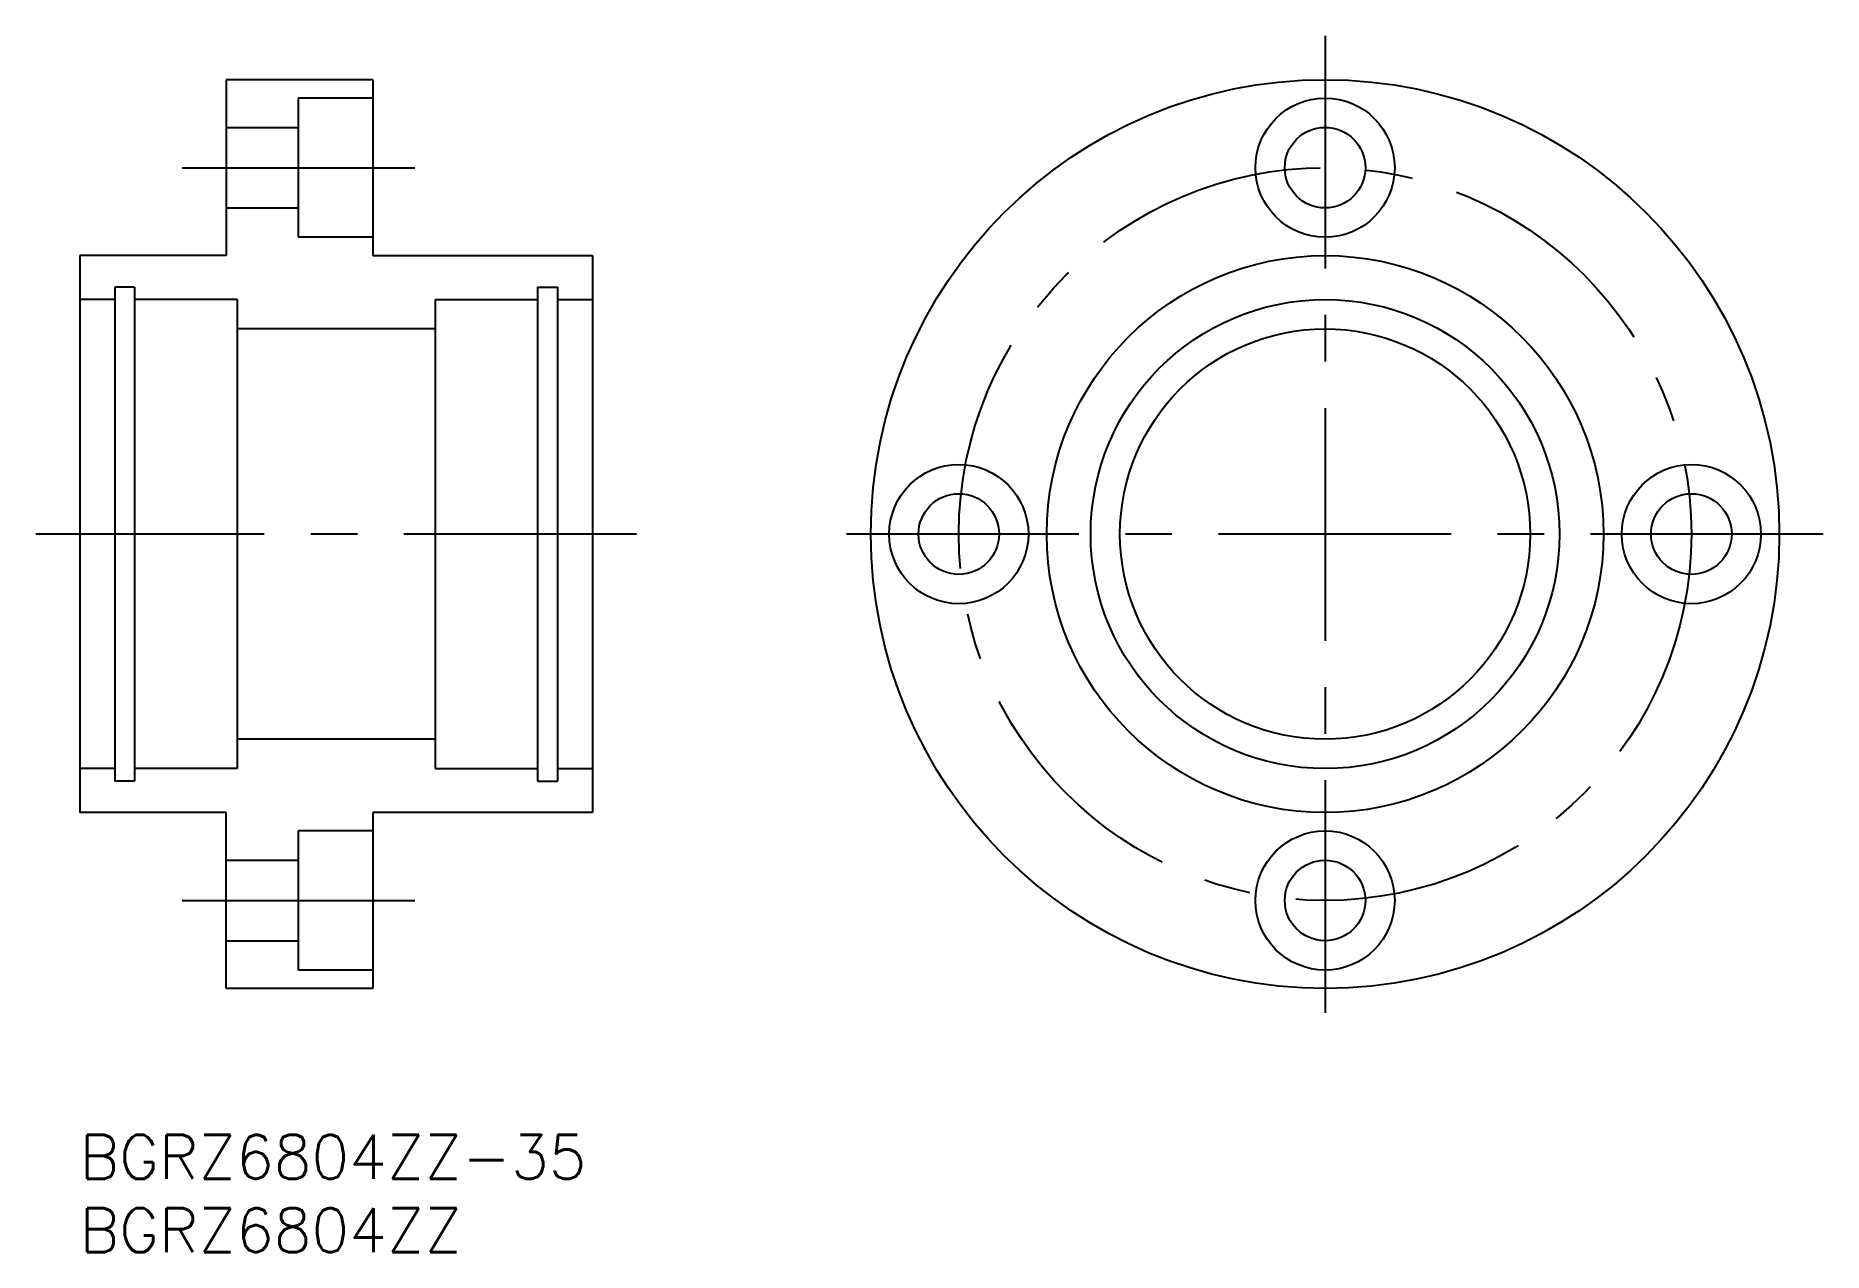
# Model space of a CAD drawing. Extents: x -3 to 119, y -8 to 75.
import ezdxf

# ---------------------------------------------------------------- set-up
doc = ezdxf.new("R2010")
doc.units = 0
doc.header["$LTSCALE"] = 0.5
doc.linetypes.add('CENTER', pattern=[50.8, 31.75, -6.35, 6.35, -6.35])
for name, color, linetype in [('MSM_CENTER', 1, 'CENTER'), ('MSM_CONTINUOUS', 7, 'CONTINUOUS'), ('MSM_PART_NUMBER', 7, 'CONTINUOUS')]:
    doc.layers.add(name, color=color, linetype=linetype)
doc.styles.get("Standard").update_dxf_attribs({"font": 'txt.shx', "height": 3, "bigfont": 'bigfont.shx'})

# ---------------------------------------------------------------- blocks, each defined once
blk = doc.blocks.new('*U2')
at = {"layer": 'MSM_PART_NUMBER'}
blk.add_text('BGRZ6804ZZ-35', height=3, dxfattribs=at).set_placement((0, -3))
blk = doc.blocks.new('*U3')
at = {"layer": 'MSM_PART_NUMBER'}
blk.add_text('BGRZ6804ZZ', height=3, dxfattribs=at).set_placement((0, -8))

msp = doc.modelspace()

# ---------------------------------------------------------------- linework, layer by layer
at = {"layer": 'MSM_CENTER'}
for p, q in [((85, 75), (85, 7)), ((7, 66), (23, 66)), ((38, 41), (-3, 41)), ((119, 41), (51, 41)), ((7, 16), (23, 16))]:
    msp.add_line(p, q, dxfattribs=at)
msp.add_circle((85, 41), 25, dxfattribs=at)
at = {"layer": 'MSM_CONTINUOUS'}
for p, q in [((10, 72), (10, 60)), ((20, 72), (10, 72)), ((20, 72), (20, 60)), ((14.9, 70.75), (14.9, 61.25)), ((20, 70.75), (14.9, 70.75)), ((10, 68.75), (14.9, 68.75)), ((10, 63.25), (14.9, 63.25)), ((20, 61.25), (14.9, 61.25)), ((0, 60), (0, 22)), ((10, 60), (0, 60)), ((20, 60), (35, 60)), ((35, 60), (35, 22)), ((2.4, 57.85), (2.4, 24.15)), ((3.75, 57.85), (2.4, 57.85)), ((3.75, 57.85), (3.75, 24.15)), ((31.25, 57.85), (31.25, 24.15)), ((31.25, 57.85), (32.6, 57.85)), ((32.6, 57.85), (32.6, 24.15)), ((2.4, 57), (0, 57)), ((10.75, 57), (3.75, 57)), ((10.75, 57), (10.75, 25)), ((24.25, 57), (24.25, 25)), ((24.25, 57), (31.25, 57)), ((32.6, 57), (35, 57)), ((24.25, 55), (10.75, 55)), ((24.25, 27), (10.75, 27)), ((2.4, 25), (0, 25)), ((10.75, 25), (3.75, 25)), ((24.25, 25), (31.25, 25)), ((32.6, 25), (35, 25)), ((3.75, 24.15), (2.4, 24.15)), ((31.25, 24.15), (32.6, 24.15)), ((10, 22), (0, 22)), ((10, 10), (10, 22)), ((35, 22), (20, 22)), ((20, 22), (20, 10)), ((14.9, 20.75), (14.9, 11.25)), ((20, 20.75), (14.9, 20.75)), ((10, 18.75), (14.9, 18.75)), ((10, 13.25), (14.9, 13.25)), ((20, 11.25), (14.9, 11.25)), ((20, 10), (10, 10))]:
    msp.add_line(p, q, dxfattribs=at)
for centre, radius in [((85, 41), 31), ((85, 66), 4.75), ((85, 66), 2.75), ((85, 41), 19), ((85, 41), 16), ((85, 41), 14), ((60, 41), 4.75), ((110, 41), 4.75), ((60, 41), 2.75), ((110, 41), 2.75), ((85, 16), 4.75), ((85, 16), 2.75)]:
    msp.add_circle(centre, radius, dxfattribs=at)

# ---------------------------------------------------------------- block references
for name in ['*U2', '*U3']:
    msp.add_blockref(name, (0, 0), dxfattribs=at)

doc.saveas('drawing.dxf')
